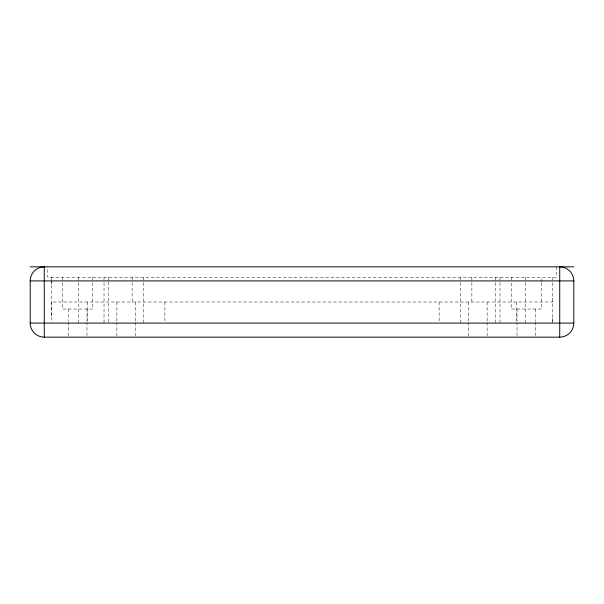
<?xml version="1.0" encoding="UTF-8"?>
<svg xmlns="http://www.w3.org/2000/svg" width="604" height="604" viewBox="0 0 604 604"><rect width="100%" height="100%" fill="white"/><g stroke="black" fill="none" stroke-linecap="round" stroke-linejoin="round"><path stroke-width="0.45" stroke-dasharray="3.02 2.27" d="M51.295 316.066L51.295 302L552.705 302L552.705 298.482M51.295 284.416L51.295 280.905M51.295 280.022L51.295 277.387L51.295 323.095M541.448 281.909L541.448 277.387M552.705 321.336L552.705 316.066M556.216 266.84L556.216 277.387L47.784 277.387L47.784 266.84M552.705 277.387L552.705 323.095M541.448 282.815L541.448 309.029L511.211 309.029L511.211 282.815M535.65 309.029L535.65 321.222M535.65 322.159L535.65 336.224M525.48 277.387L525.48 323.095M517.016 309.029L517.016 321.222M517.016 322.159L517.016 336.224M516.488 302L516.488 321.781M511.211 277.387L511.211 281.909M499.976 277.387L499.976 323.095M495.386 277.387L495.386 323.095M487.126 302L487.126 321.434M487.126 322.355L487.126 336.239M471.86 277.387L471.86 302M468.493 302L468.493 321.434M468.493 322.355L468.493 336.239M460.225 277.387L460.225 323.095M439.131 302L439.131 321.781M164.869 302L164.869 321.781M143.775 277.387L143.775 323.095M135.507 302L135.507 321.434M135.507 322.355L135.507 336.239M132.14 277.387L132.14 302M116.874 302L116.874 321.434M116.874 322.355L116.874 336.239M108.614 277.387L108.614 280.46M108.614 282L108.614 323.095M104.024 277.387L104.024 323.095M92.79 277.387L92.79 281.909M92.79 282.815L92.79 309.029L62.552 309.029L62.552 282.815M87.512 302L87.512 321.781M86.984 309.029L86.984 321.222M86.984 322.159L86.984 336.224M78.52 277.387L78.52 323.095M68.35 309.029L68.35 321.222M68.35 322.159L68.35 336.224M62.552 277.387L62.552 281.909"/><path stroke-width="0.91" d="M30.2 266.84L573.8 266.84M30.2 280.905L573.8 280.905L573.8 323.095A14.066 14.066 0 0 1 559.734 337.16L44.266 337.16A14.066 14.066 0 0 1 30.2 323.095L30.2 280.905A14.066 14.066 0 0 1 44.266 266.84L44.266 337.16M30.2 323.095L573.8 323.095M559.734 337.16L559.734 266.84A14.066 14.066 0 0 1 573.8 280.905"/></g></svg>
